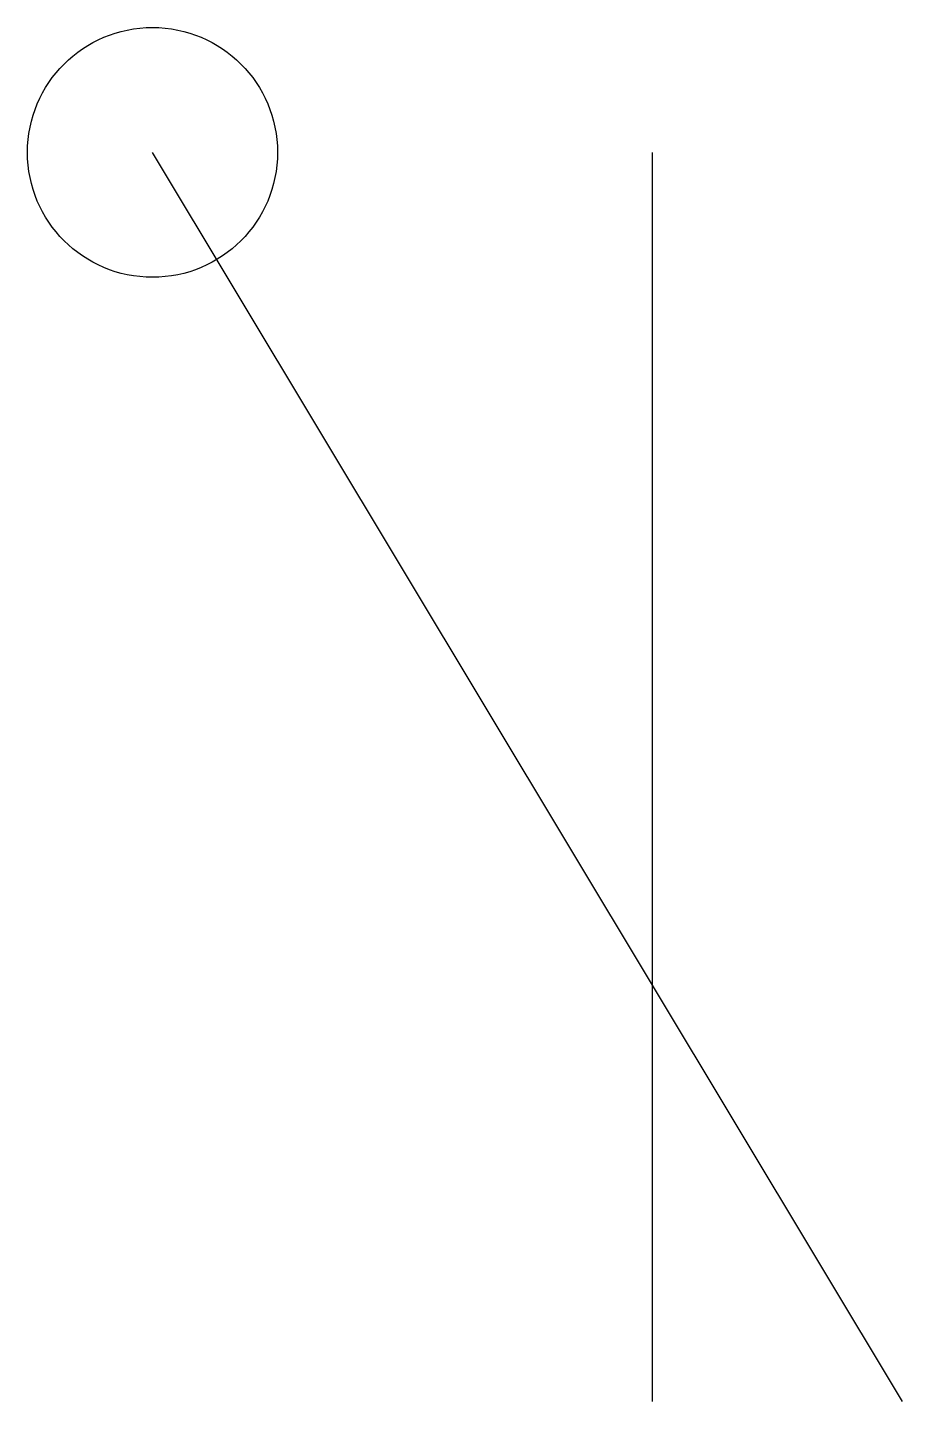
# Model space of a CAD drawing. Header units: millimetres. Extents: x -25 to 150, y 100 to 375.
import ezdxf

# ---------------------------------------------------------------- set-up
doc = ezdxf.new("R2010")
doc.units = ezdxf.units.MM

msp = doc.modelspace()

# ---------------------------------------------------------------- linework, layer by layer
for p, q in [((150, 100, 50), (0, 350, 50)), ((150, 100), (0, 350)), ((100, 100), (100, 350))]:
    msp.add_line(p, q)
msp.add_circle((0, 350, 50), 25)

doc.saveas('drawing.dxf')
